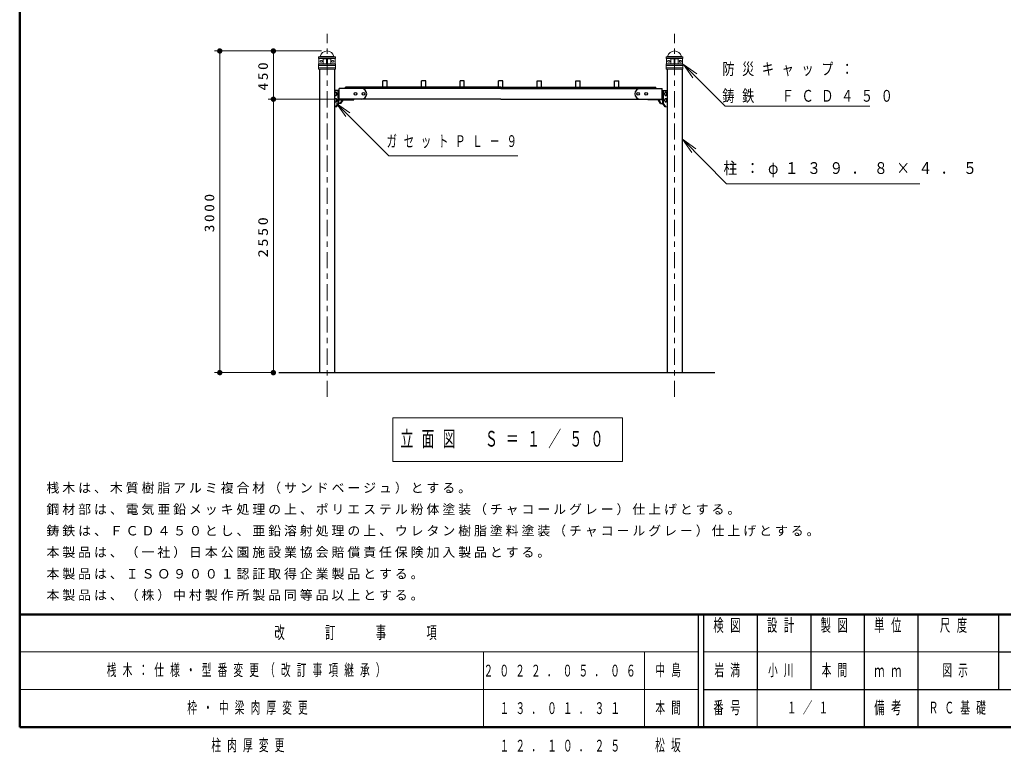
# Model space of a CAD drawing. Units: millimetres on the paper, scale 1:50. Extents: x -365 to 10, y -38 to 257.
# Drawn here: x -365 to -181.6, y -4.7 to 131.9 of the extents above; entities that cross this region are included whole.
import ezdxf

# ---------------------------------------------------------------- set-up
doc = ezdxf.new("R2010")
doc.units = ezdxf.units.MM
doc.linetypes.add('USER2', pattern=[6, 3, -1, 1, -1])
doc.layers.add('LY_1', color=7, linetype='Continuous', lineweight=25)
doc.layers.add('LY_2', color=7, linetype='Continuous', lineweight=13)
doc.styles.add('ＭＳ ゴシック', font='')
doc.styles.get('ＭＳ ゴシック').set_extended_font_data('MS Gothic')

# ---------------------------------------------------------------- blocks, each defined once
blk = doc.blocks.new('filled_dot')
at = {"color": 0, "linetype": 'Continuous', "lineweight": -2, "const_width": 1.25}
blk.add_lwpolyline([(-0.625, 0, 1), (0.625, 0, 1)], format="xyb", close=True, dxfattribs=at)

msp = doc.modelspace()

# ---------------------------------------------------------------- linework, layer by layer
at = {"layer": 'LY_1', "linetype": 'USER2', "lineweight": 13}
for p, q in [((-307.691, 61.582), (-307.691, 129.321)), ((-242.891, 61.582), (-242.891, 129.321))]:
    msp.add_line(p, q, dxfattribs=at)
at = {"layer": 'LY_1', "lineweight": 13}
for p, q in [((-308.691, 126.097), (-328.691, 126.097)), ((-327.691, 66.097), (-327.691, 126.097)), ((-317.691, 117.097), (-317.691, 126.097)), ((-309.271, 124.959), (-309.251, 124.979)), ((-309.271, 124.959), (-309.271, 124.699)), ((-309.271, 124.959), (-306.111, 124.959)), ((-309.251, 124.979), (-306.131, 124.979)), ((-309.089, 124.979), (-308.971, 125.097)), ((-308.971, 125.097), (-306.411, 125.097)), ((-306.293, 124.979), (-306.411, 125.097)), ((-306.131, 124.979), (-306.111, 124.959)), ((-306.111, 124.959), (-306.111, 124.699)), ((-244.471, 124.959), (-244.451, 124.979)), ((-244.471, 124.959), (-244.471, 124.699)), ((-244.471, 124.959), (-241.311, 124.959)), ((-244.451, 124.979), (-241.331, 124.979)), ((-244.289, 124.979), (-244.171, 125.097)), ((-244.171, 125.097), (-241.611, 125.097)), ((-241.493, 124.979), (-241.611, 125.097)), ((-241.331, 124.979), (-241.311, 124.959)), ((-241.311, 124.959), (-241.311, 124.699)), ((-309.271, 124.699), (-306.111, 124.699)), ((-309.271, 124.699), (-309.251, 124.679)), ((-309.231, 123.679), (-309.271, 123.639)), ((-309.271, 123.639), (-306.111, 123.639)), ((-309.271, 123.639), (-309.271, 123.399)), ((-309.271, 123.399), (-306.111, 123.399)), ((-309.271, 123.399), (-309.251, 123.379)), ((-309.251, 122.979), (-309.271, 122.959)), ((-309.271, 122.959), (-306.111, 122.959)), ((-309.271, 122.959), (-309.271, 122.719)), ((-309.251, 124.679), (-308.429, 124.643)), ((-309.251, 124.679), (-306.131, 124.679)), ((-309.251, 123.379), (-306.131, 123.379)), ((-309.251, 123.379), (-309.251, 122.979)), ((-309.251, 122.979), (-306.131, 122.979)), ((-309.231, 123.679), (-308.429, 123.714)), ((-309.231, 123.679), (-306.151, 123.679)), ((-309.191, 124.674), (-309.191, 123.683)), ((-308.841, 124.329), (-308.701, 124.329)), ((-308.841, 124.029), (-308.701, 124.029)), ((-308.391, 124.641), (-307.761, 124.641)), ((-308.391, 124.603), (-308.391, 123.753)), ((-308.391, 123.715), (-307.761, 123.715)), ((-307.761, 124.639), (-307.761, 123.719)), ((-306.991, 124.641), (-307.621, 124.641)), ((-307.621, 124.639), (-307.621, 123.719)), ((-306.991, 123.715), (-307.621, 123.715)), ((-306.991, 124.603), (-306.991, 123.753)), ((-306.131, 124.679), (-306.953, 124.643)), ((-306.151, 123.679), (-306.953, 123.714)), ((-306.541, 124.329), (-306.681, 124.329)), ((-306.541, 124.029), (-306.681, 124.029)), ((-306.191, 124.674), (-306.191, 123.683)), ((-306.151, 123.679), (-306.111, 123.639)), ((-306.131, 124.679), (-306.111, 124.699)), ((-306.111, 123.399), (-306.131, 123.379)), ((-306.131, 123.379), (-306.131, 122.979)), ((-306.131, 122.979), (-306.111, 122.959)), ((-306.111, 123.639), (-306.111, 123.399)), ((-306.111, 122.959), (-306.111, 122.719)), ((-244.471, 124.699), (-241.311, 124.699)), ((-244.471, 124.699), (-244.451, 124.679)), ((-244.431, 123.679), (-244.471, 123.639)), ((-244.471, 123.639), (-241.311, 123.639)), ((-244.471, 123.639), (-244.471, 123.399)), ((-244.471, 123.399), (-241.311, 123.399)), ((-244.471, 123.399), (-244.451, 123.379)), ((-244.451, 122.979), (-244.471, 122.959)), ((-244.471, 122.959), (-241.311, 122.959)), ((-244.471, 122.959), (-244.471, 122.719)), ((-244.451, 124.679), (-243.629, 124.643)), ((-244.451, 124.679), (-241.331, 124.679)), ((-244.451, 123.379), (-241.331, 123.379)), ((-244.451, 123.379), (-244.451, 122.979)), ((-244.451, 122.979), (-241.331, 122.979)), ((-244.431, 123.679), (-243.629, 123.714)), ((-244.431, 123.679), (-241.351, 123.679)), ((-244.391, 124.674), (-244.391, 123.683)), ((-244.041, 124.329), (-243.901, 124.329)), ((-244.041, 124.029), (-243.901, 124.029)), ((-243.591, 124.641), (-242.961, 124.641)), ((-243.591, 124.603), (-243.591, 123.753)), ((-243.591, 123.715), (-242.961, 123.715)), ((-242.961, 124.639), (-242.961, 123.719)), ((-242.191, 124.641), (-242.821, 124.641)), ((-242.821, 124.639), (-242.821, 123.719)), ((-242.191, 123.715), (-242.821, 123.715)), ((-242.191, 124.603), (-242.191, 123.753)), ((-241.331, 124.679), (-242.153, 124.643)), ((-241.351, 123.679), (-242.153, 123.714)), ((-241.741, 124.329), (-241.881, 124.329)), ((-241.741, 124.029), (-241.881, 124.029)), ((-241.391, 124.674), (-241.391, 123.683)), ((-241.351, 123.679), (-241.311, 123.639)), ((-241.331, 124.679), (-241.311, 124.699)), ((-241.311, 123.399), (-241.331, 123.379)), ((-241.331, 123.379), (-241.331, 122.979)), ((-241.331, 122.979), (-241.311, 122.959)), ((-241.311, 123.639), (-241.311, 123.399)), ((-241.311, 122.959), (-241.311, 122.719)), ((-241.222, 123.579), (-239.101, 121.458)), ((-241.222, 123.579), (-238.747, 121.811)), ((-239.455, 121.104), (-241.222, 123.579)), ((-309.271, 122.719), (-306.111, 122.719)), ((-309.271, 122.719), (-309.231, 122.679)), ((-309.231, 122.679), (-306.151, 122.679)), ((-306.111, 122.719), (-306.151, 122.679)), ((-244.471, 122.719), (-241.311, 122.719)), ((-244.471, 122.719), (-244.431, 122.679)), ((-244.431, 122.679), (-241.351, 122.679)), ((-241.311, 122.719), (-241.351, 122.679)), ((-306.211, 117.097), (-318.691, 117.097)), ((-317.691, 66.097), (-317.691, 117.097)), ((-305.938, 116.323), (-303.816, 114.202)), ((-305.938, 116.323), (-303.463, 114.556)), ((-304.17, 113.849), (-305.938, 116.323)), ((-241.394, 109.66), (-239.29, 107.521)), ((-241.394, 109.66), (-238.933, 107.871)), ((-239.646, 107.17), (-241.394, 109.66)), ((-317.691, 66.097), (-328.691, 66.097)), ((-295.391, 57.663), (-295.391, 49.53)), ((-252.591, 57.663), (-295.391, 57.663)), ((-252.591, 49.53), (-252.591, 57.663)), ((-295.391, 49.53), (-252.591, 49.53))]:
    msp.add_line(p, q, dxfattribs=at)
at = {"layer": 'LY_1'}
for p, q in [((-309.089, 122.679), (-309.089, 66.097)), ((-306.293, 122.679), (-306.293, 66.097)), ((-244.289, 122.679), (-244.289, 66.097)), ((-241.493, 122.679), (-241.493, 66.097)), ((-275.291, 119.097), (-301.191, 119.097)), ((-275.291, 119.097), (-249.291, 119.097)), ((-275.291, 117.097), (-301.291, 117.097)), ((-275.291, 117.097), (-249.291, 117.097)), ((-316.691, 66.097), (-235.398, 66.097))]:
    msp.add_line(p, q, dxfattribs=at)
at = {"layer": 'LY_1', "color": 40}
for p, q in [((-275.291, 119.357), (-304.231, 119.357)), ((-304.231, 119.097), (-304.231, 119.357)), ((-296.491, 120.557), (-297.291, 120.557)), ((-297.291, 119.357), (-297.291, 120.557)), ((-296.491, 119.357), (-296.491, 120.557)), ((-289.291, 120.557), (-290.091, 120.557)), ((-290.091, 119.357), (-290.091, 120.557)), ((-289.291, 119.357), (-289.291, 120.557)), ((-282.091, 120.557), (-282.891, 120.557)), ((-282.891, 119.357), (-282.891, 120.557)), ((-282.091, 119.357), (-282.091, 120.557)), ((-274.891, 120.557), (-275.691, 120.557)), ((-275.691, 119.357), (-275.691, 120.557)), ((-275.291, 119.357), (-246.351, 119.357)), ((-274.891, 119.357), (-274.891, 120.557)), ((-268.491, 120.557), (-267.691, 120.557)), ((-268.491, 119.357), (-268.491, 120.557)), ((-267.691, 119.357), (-267.691, 120.557)), ((-261.291, 120.557), (-260.491, 120.557)), ((-261.291, 119.357), (-261.291, 120.557)), ((-260.491, 119.357), (-260.491, 120.557)), ((-254.091, 120.557), (-253.291, 120.557)), ((-254.091, 119.357), (-254.091, 120.557)), ((-253.291, 119.357), (-253.291, 120.557)), ((-246.351, 119.097), (-246.351, 119.357))]:
    msp.add_line(p, q, dxfattribs=at)
at = {"layer": 'LY_1', "color": 4}
for p, q in [((-305.411, 118.697), (-306.293, 118.697)), ((-305.623, 116.297), (-305.623, 118.697)), ((-305.496, 116.297), (-305.496, 118.697)), ((-305.411, 116.977), (-305.411, 119.097)), ((-301.291, 119.097), (-305.411, 119.097)), ((-249.291, 119.097), (-245.171, 119.097)), ((-245.171, 116.977), (-245.171, 119.097)), ((-245.171, 118.697), (-244.289, 118.697)), ((-245.086, 116.297), (-245.086, 118.697)), ((-244.958, 116.297), (-244.958, 118.697)), ((-306.048, 115.697), (-305.623, 116.297)), ((-305.92, 115.697), (-305.496, 116.297)), ((-305.1, 116.297), (-305.623, 116.297)), ((-301.291, 117.097), (-305.411, 117.097)), ((-305.411, 116.977), (-302.691, 116.977)), ((-305.228, 116.297), (-304.803, 116.897)), ((-305.1, 116.297), (-304.676, 116.897)), ((-304.803, 116.897), (-304.803, 116.977)), ((-304.676, 116.897), (-304.803, 116.897)), ((-304.676, 116.897), (-304.676, 116.977)), ((-302.691, 116.977), (-302.691, 117.097)), ((-249.291, 117.097), (-245.171, 117.097)), ((-247.891, 116.977), (-247.891, 117.097)), ((-245.171, 116.977), (-247.891, 116.977)), ((-245.906, 116.897), (-245.906, 116.977)), ((-245.906, 116.897), (-245.779, 116.897)), ((-245.481, 116.297), (-245.906, 116.897)), ((-245.779, 116.897), (-245.779, 116.977)), ((-245.354, 116.297), (-245.779, 116.897)), ((-245.481, 116.297), (-244.958, 116.297)), ((-244.661, 115.697), (-245.086, 116.297)), ((-244.534, 115.697), (-244.958, 116.297))]:
    msp.add_line(p, q, dxfattribs=at)
at = {"layer": 'LY_1', "color": 4, "lineweight": 13}
for p, q in [((-305.92, 115.697), (-306.293, 115.697)), ((-244.661, 115.697), (-244.289, 115.697))]:
    msp.add_line(p, q, dxfattribs=at)
at = {"layer": 'LY_1', "lineweight": 13}
for points in [[(-241.222, 123.579), (-233.452, 115.809), (-206.452, 115.809)], [(-305.938, 116.323), (-296.136, 106.522), (-272.136, 106.522)], [(-241.394, 109.66), (-233.179, 101.307), (-197.179, 101.307)]]:
    msp.add_lwpolyline(points, dxfattribs=at)
at = {"layer": 'LY_1', "color": 4}
for points in [[(-306.048, 118.397), (-306.066, 118.395), (-306.084, 118.392), (-306.102, 118.386), (-306.12, 118.378), (-306.137, 118.368), (-306.154, 118.356), (-306.169, 118.342), (-306.184, 118.326), (-306.198, 118.309), (-306.21, 118.289), (-306.221, 118.269), (-306.231, 118.247), (-306.24, 118.223), (-306.247, 118.199), (-306.252, 118.174), (-306.256, 118.149), (-306.259, 118.123), (-306.26, 118.097), (-306.259, 118.07), (-306.256, 118.044), (-306.252, 118.019), (-306.247, 117.994), (-306.24, 117.97), (-306.231, 117.947), (-306.221, 117.924), (-306.21, 117.904), (-306.198, 117.884), (-306.184, 117.867), (-306.169, 117.851), (-306.154, 117.837), (-306.137, 117.825), (-306.12, 117.815), (-306.102, 117.807), (-306.084, 117.801), (-306.066, 117.798), (-306.048, 117.797), (-306.029, 117.798), (-306.011, 117.801), (-305.993, 117.807), (-305.975, 117.815), (-305.958, 117.825), (-305.941, 117.837), (-305.926, 117.851), (-305.911, 117.867), (-305.898, 117.884), (-305.885, 117.904), (-305.874, 117.924), (-305.864, 117.947), (-305.855, 117.97), (-305.848, 117.994), (-305.843, 118.019), (-305.839, 118.044), (-305.836, 118.07), (-305.835, 118.097), (-305.836, 118.123), (-305.839, 118.149), (-305.843, 118.174), (-305.848, 118.199), (-305.855, 118.223), (-305.864, 118.247), (-305.874, 118.269), (-305.885, 118.289), (-305.898, 118.309), (-305.911, 118.326), (-305.926, 118.342), (-305.941, 118.356), (-305.958, 118.368), (-305.975, 118.378), (-305.993, 118.386), (-306.011, 118.392), (-306.029, 118.395)], [(-244.534, 118.397), (-244.553, 118.395), (-244.571, 118.392), (-244.589, 118.386), (-244.607, 118.378), (-244.624, 118.368), (-244.64, 118.356), (-244.656, 118.342), (-244.67, 118.326), (-244.684, 118.309), (-244.697, 118.289), (-244.708, 118.269), (-244.718, 118.247), (-244.726, 118.223), (-244.733, 118.199), (-244.739, 118.174), (-244.743, 118.149), (-244.745, 118.123), (-244.746, 118.097), (-244.745, 118.07), (-244.743, 118.044), (-244.739, 118.019), (-244.733, 117.994), (-244.726, 117.97), (-244.718, 117.947), (-244.708, 117.924), (-244.697, 117.904), (-244.684, 117.884), (-244.67, 117.867), (-244.656, 117.851), (-244.64, 117.837), (-244.624, 117.825), (-244.607, 117.815), (-244.589, 117.807), (-244.571, 117.801), (-244.553, 117.798), (-244.534, 117.797), (-244.516, 117.798), (-244.497, 117.801), (-244.479, 117.807), (-244.461, 117.815), (-244.444, 117.825), (-244.428, 117.837), (-244.412, 117.851), (-244.398, 117.867), (-244.384, 117.884), (-244.372, 117.904), (-244.36, 117.924), (-244.35, 117.947), (-244.342, 117.97), (-244.335, 117.994), (-244.329, 118.019), (-244.325, 118.044), (-244.323, 118.07), (-244.322, 118.097), (-244.323, 118.123), (-244.325, 118.149), (-244.329, 118.174), (-244.335, 118.199), (-244.342, 118.223), (-244.35, 118.247), (-244.36, 118.269), (-244.372, 118.289), (-244.384, 118.309), (-244.398, 118.326), (-244.412, 118.342), (-244.428, 118.356), (-244.444, 118.368), (-244.461, 118.378), (-244.479, 118.386), (-244.497, 118.392), (-244.516, 118.395)], [(-306.048, 117.197), (-306.066, 117.195), (-306.084, 117.192), (-306.102, 117.186), (-306.12, 117.178), (-306.137, 117.168), (-306.154, 117.156), (-306.169, 117.142), (-306.184, 117.126), (-306.198, 117.109), (-306.21, 117.089), (-306.221, 117.069), (-306.231, 117.047), (-306.24, 117.023), (-306.247, 116.999), (-306.252, 116.974), (-306.256, 116.949), (-306.259, 116.923), (-306.26, 116.897), (-306.259, 116.87), (-306.256, 116.844), (-306.252, 116.819), (-306.247, 116.794), (-306.24, 116.77), (-306.231, 116.747), (-306.221, 116.724), (-306.21, 116.704), (-306.198, 116.684), (-306.184, 116.667), (-306.169, 116.651), (-306.154, 116.637), (-306.137, 116.625), (-306.12, 116.615), (-306.102, 116.607), (-306.084, 116.601), (-306.066, 116.598), (-306.048, 116.597), (-306.029, 116.598), (-306.011, 116.601), (-305.993, 116.607), (-305.975, 116.615), (-305.958, 116.625), (-305.941, 116.637), (-305.926, 116.651), (-305.911, 116.667), (-305.898, 116.684), (-305.885, 116.704), (-305.874, 116.724), (-305.864, 116.747), (-305.855, 116.77), (-305.848, 116.794), (-305.843, 116.819), (-305.839, 116.844), (-305.836, 116.87), (-305.835, 116.897), (-305.836, 116.923), (-305.839, 116.949), (-305.843, 116.974), (-305.848, 116.999), (-305.855, 117.023), (-305.864, 117.047), (-305.874, 117.069), (-305.885, 117.089), (-305.898, 117.109), (-305.911, 117.126), (-305.926, 117.142), (-305.941, 117.156), (-305.958, 117.168), (-305.975, 117.178), (-305.993, 117.186), (-306.011, 117.192), (-306.029, 117.195)], [(-244.534, 117.197), (-244.553, 117.195), (-244.571, 117.192), (-244.589, 117.186), (-244.607, 117.178), (-244.624, 117.168), (-244.64, 117.156), (-244.656, 117.142), (-244.67, 117.126), (-244.684, 117.109), (-244.697, 117.089), (-244.708, 117.069), (-244.718, 117.047), (-244.726, 117.023), (-244.733, 116.999), (-244.739, 116.974), (-244.743, 116.949), (-244.745, 116.923), (-244.746, 116.897), (-244.745, 116.87), (-244.743, 116.844), (-244.739, 116.819), (-244.733, 116.794), (-244.726, 116.77), (-244.718, 116.747), (-244.708, 116.724), (-244.697, 116.704), (-244.684, 116.684), (-244.67, 116.667), (-244.656, 116.651), (-244.64, 116.637), (-244.624, 116.625), (-244.607, 116.615), (-244.589, 116.607), (-244.571, 116.601), (-244.553, 116.598), (-244.534, 116.597), (-244.516, 116.598), (-244.497, 116.601), (-244.479, 116.607), (-244.461, 116.615), (-244.444, 116.625), (-244.428, 116.637), (-244.412, 116.651), (-244.398, 116.667), (-244.384, 116.684), (-244.372, 116.704), (-244.36, 116.724), (-244.35, 116.747), (-244.342, 116.77), (-244.335, 116.794), (-244.329, 116.819), (-244.325, 116.844), (-244.323, 116.87), (-244.322, 116.897), (-244.323, 116.923), (-244.325, 116.949), (-244.329, 116.974), (-244.335, 116.999), (-244.342, 117.023), (-244.35, 117.047), (-244.36, 117.069), (-244.372, 117.089), (-244.384, 117.109), (-244.398, 117.126), (-244.412, 117.142), (-244.428, 117.156), (-244.444, 117.168), (-244.461, 117.178), (-244.479, 117.186), (-244.497, 117.192), (-244.516, 117.195)]]:
    msp.add_lwpolyline(points, close=True, dxfattribs=at)
for centre in [(-302.391, 118.097), (-300.891, 118.097), (-249.691, 118.097), (-248.191, 118.097)]:
    msp.add_circle(centre, 0.24, dxfattribs=at)
at = {"layer": 'LY_1', "lineweight": 13}
for centre, radius, start, end in [((-307.691, 124.777), 1.319, 14.00253, 165.99746), ((-242.891, 124.777), 1.319, 14.00253, 165.99746), ((-308.841, 124.179), 0.15, 90, 270), ((-308.701, 124.179), 0.15, 270, 90), ((-308.431, 124.603), 0.04, 0, 87.5), ((-308.431, 123.753), 0.04, 272.5, 0), ((-307.801, 124.639), 0.04, 0, 90), ((-307.801, 123.719), 0.04, 270, 0), ((-307.581, 124.639), 0.04, 90, 180), ((-307.581, 123.719), 0.04, 180, 270), ((-306.951, 124.603), 0.04, 92.5, 180), ((-306.951, 123.753), 0.04, 180, 267.5), ((-306.681, 124.179), 0.15, 90, 270), ((-306.541, 124.179), 0.15, 270, 90), ((-244.041, 124.179), 0.15, 90, 270), ((-243.901, 124.179), 0.15, 270, 90), ((-243.631, 124.603), 0.04, 0, 87.5), ((-243.631, 123.753), 0.04, 272.5, 0), ((-243.001, 124.639), 0.04, 0, 90), ((-243.001, 123.719), 0.04, 270, 0), ((-242.781, 124.639), 0.04, 90, 180), ((-242.781, 123.719), 0.04, 180, 270), ((-242.151, 124.603), 0.04, 92.5, 180), ((-242.151, 123.753), 0.04, 180, 267.5), ((-241.881, 124.179), 0.15, 90, 270), ((-241.741, 124.179), 0.15, 270, 90)]:
    msp.add_arc(centre, radius, start, end, dxfattribs=at)
at = {"layer": 'LY_1', "color": 4}
for centre, start, end in [((-301.291, 118.097), 270, 90), ((-249.291, 118.097), 90, 270)]:
    msp.add_arc(centre, 1, start, end, dxfattribs=at)
at = {"layer": 'LY_2', "lineweight": 50}
for p, q in [((-365, 257), (-365, 0)), ((-365, 21), (0, 21)), ((-365, 0), (0, 0))]:
    msp.add_line(p, q, dxfattribs=at)
at = {"layer": 'LY_2', "color": 211, "lineweight": 25}
for p, q in [((-238.5, 21), (-238.5, 0)), ((-237.5, 21), (-237.5, 0)), ((-227.5, 21), (-227.5, 7)), ((-217.5, 21), (-217.5, 7)), ((-207.5, 21), (-207.5, 0)), ((-197.5, 21), (-197.5, 7)), ((-182.5, 21), (-182.5, 7)), ((-182.5, 14), (-70, 14)), ((-237.5, 7), (0, 7))]:
    msp.add_line(p, q, dxfattribs=at)
at = {"layer": 'LY_2'}
for p, q in [((-365, 14), (-238.5, 14)), ((-278.5, 14), (-278.5, 0)), ((-248.5, 14), (-248.5, 0)), ((-237.5, 14), (-182.5, 14)), ((-365, 7), (-238.5, 7)), ((-227.5, 7), (-227.5, 0))]:
    msp.add_line(p, q, dxfattribs=at)
at = {"layer": 'LY_2', "lineweight": 25}
msp.add_line((-197.5, 7), (-197.5, 0), dxfattribs=at)

# ---------------------------------------------------------------- block references
at = {"layer": 'LY_1', "lineweight": 13, "xscale": 0.4, "yscale": 0.4}
for p, rotation in [((-327.691, 126.097), 270), ((-317.691, 126.097), 270), ((-317.691, 117.097), 90), ((-317.691, 117.097), 270), ((-327.691, 66.097), 90), ((-317.691, 66.097), 90)]:
    msp.add_blockref('filled_dot', p, dxfattribs=dict(at, rotation=rotation))

# ---------------------------------------------------------------- texts
at = {"layer": 'LY_1', "char_height": 1.833, "attachment_point": 8, "rotation": 90, "style": 'ＭＳ ゴシック'}
for s, insert in [('\\T1.33;\\W1.15;450', (-318.691, 121.597)), ('\\T1.33;\\W1.15;3000', (-328.691, 96.097)), ('\\T1.33;\\W1.2;2550', (-318.691, 91.597))]:
    msp.add_mtext(s, dxfattribs=dict(at, insert=insert))
at = {"layer": 'LY_1', "style": 'ＭＳ ゴシック'}
for s, insert, char_height, attachment_point in [('\\T1.64;\\W0.75;防災キャップ：', (-233.962, 122.609), 2.199, 4), ('\\T1.64;\\W0.75;鋳鉄\u3000ＦＣＤ４５０', (-233.962, 117.609), 2.199, 4), ('\\T1.64;\\W0.65;ガセットＰＬ－９', (-296.591, 109.172), 2.199, 4), ('\\T1.63;\\W0.85;柱：φ１３９．８×４．５', (-233.767, 103.957), 2.199, 4), ('\\T1.64;\\W0.6;立面図\u3000Ｓ＝１／５０', (-293.991, 53.597), 2.933, 4), ('\\T1.23;桟木は、木質樹脂アルミ複合材（サンドベージュ）とする。', (-360, 43.503), 1.76, 7), ('\\T1.23;鋼材部は、電気亜鉛メッキ処理の上、ポリエステル粉体塗装（チャコールグレー）仕上げとする。', (-360, 39.503), 1.76, 7), ('\\T1.23;鋳鉄は、ＦＣＤ４５０とし、亜鉛溶射処理の上、ウレタン樹脂塗料塗装（チャコールグレー）仕上げとする。', (-360, 35.503), 1.76, 7), ('\\T1.23;本製品は、（一社）日本公園施設業協会賠償責任保険加入製品とする。', (-360, 31.503), 1.76, 7), ('\\T1.23;本製品は、ＩＳＯ９００１認証取得企業製品とする。', (-360, 27.503), 1.76, 7), ('\\T1.23;本製品は、（株）中村製作所製品同等品以上とする。', (-360, 23.503), 1.76, 7), ('\\T1.64;\\W0.6;桟木：仕様・型番変更（改訂事項継承）', (-348.75, 10.5), 2.199, 4), ('\\T1.64;\\W0.6;２０２２．０５．０６', (-278.5, 10.5), 2.199, 4), ('\\T1.64;\\W0.6;中島', (-243.5, 10.5), 2.199, 5), ('\\T1.64;\\W0.6;岩満', (-232.5, 10.5), 2.199, 5), ('\\T1.64;\\W0.6;小川', (-222.5, 10.5), 2.199, 5), ('\\T1.64;\\W0.6;本間', (-212.5, 10.5), 2.199, 5), ('\\T1.64;\\W0.6;図示', (-190, 10.5), 2.199, 5), ('\\T1.64;\\W0.6;枠・中梁肉厚変更', (-333.75, 3.5), 2.199, 4), ('\\T1.64;\\W0.6;１３．０１．３１', (-275.5, 3.5), 2.199, 4), ('\\T1.64;\\W0.6;本間', (-243.5, 3.5), 2.199, 5), ('\\T1.64;\\W0.6;１／１', (-217.5, 3.5), 2.199, 5), ('\\T1.64;\\W0.6;ＲＣ基礎', (-195.5, 3.5), 2.199, 4), ('\\T1.64;\\W0.6;柱肉厚変更', (-329.25, -3.5), 2.199, 4), ('\\T1.64;\\W0.6;１２．１０．２５', (-275.5, -3.5), 2.199, 4), ('\\T1.64;\\W0.6;松坂', (-246.5, -3.5), 2.199, 4)]:
    msp.add_mtext(s, dxfattribs=dict(at, insert=insert, char_height=char_height, attachment_point=attachment_point))
at = {"layer": 'LY_2', "color": 4, "char_height": 2.346, "style": 'ＭＳ ゴシック'}
for s, insert, attachment_point in [('\\T1.64;\\W0.6;検図', (-232.5, 20.167), 2), ('\\T1.64;\\W0.6;設計', (-222.5, 20.167), 2), ('\\T1.64;\\W0.6;製図', (-212.5, 20.167), 2), ('\\T1.64;\\W0.6;単位', (-202.5, 20.167), 2), ('\\T1.64;\\W0.6;尺度', (-190.25, 20.167), 2), ('\\T1.64;\\W0.6;改\u3000\u3000訂\u3000\u3000事\u3000\u3000項', (-301.75, 17.5), 5), ('\\T1.64;\\W0.6;ｍｍ', (-202.5, 10.5), 5), ('\\T1.64;\\W0.6;番号', (-232.5, 3.5), 5), ('\\T1.64;\\W0.6;備考', (-202.5, 3.5), 5)]:
    msp.add_mtext(s, dxfattribs=dict(at, insert=insert, attachment_point=attachment_point))

doc.saveas('drawing.dxf')
